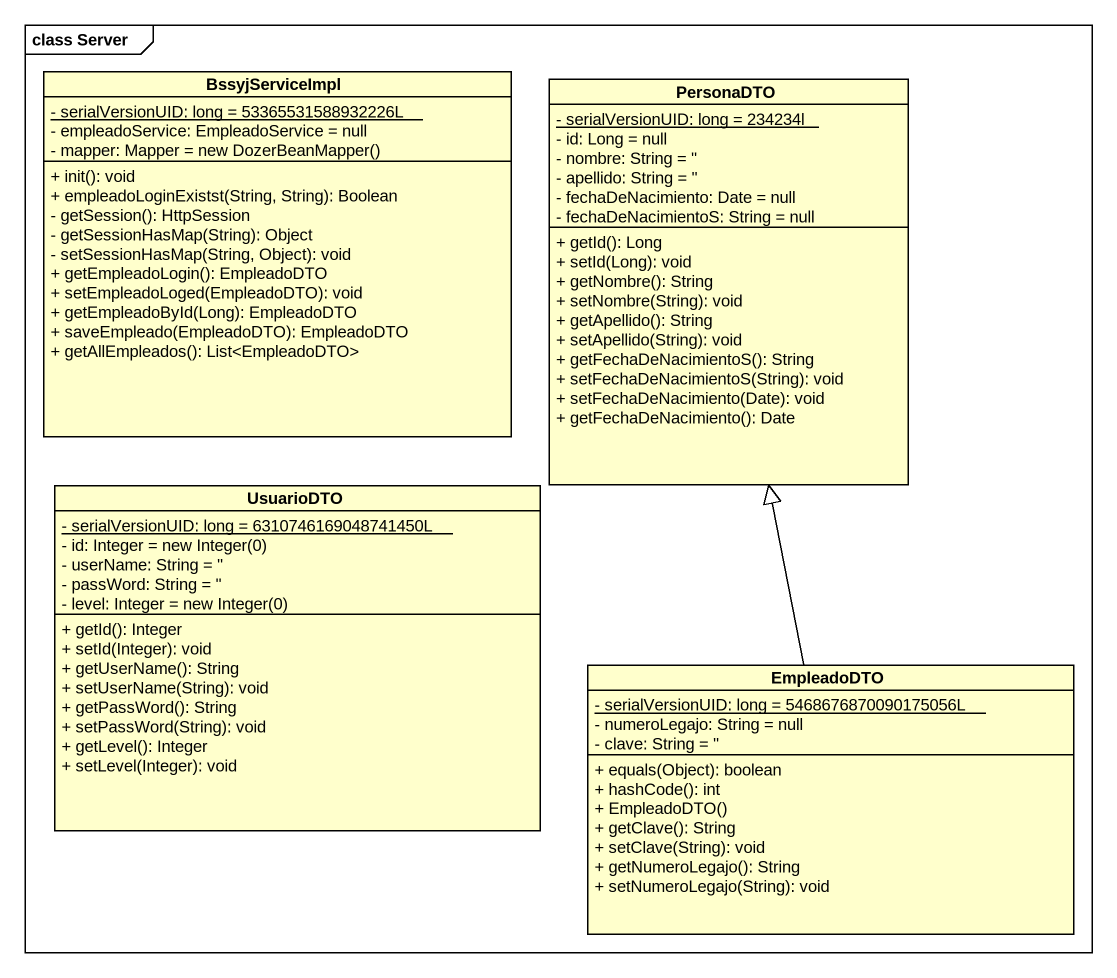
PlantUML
@startuml
mainframe class Server
hide circle
hide empty members
skinparam classAttributeIconSize 0
class BssyjServiceImpl {
  {static} - serialVersionUID: long = 53365531588932226L
  - empleadoService: EmpleadoService = null
  {field} - mapper: Mapper = new DozerBeanMapper()
  + init(): void
  + empleadoLoginExistst(String, String): Boolean
  - getSession(): HttpSession
  - getSessionHasMap(String): Object
  - setSessionHasMap(String, Object): void
  + getEmpleadoLogin(): EmpleadoDTO
  + setEmpleadoLoged(EmpleadoDTO): void
  + getEmpleadoById(Long): EmpleadoDTO
  + saveEmpleado(EmpleadoDTO): EmpleadoDTO
  + getAllEmpleados(): List<EmpleadoDTO>
}
class PersonaDTO {
  {static} - serialVersionUID: long = 234234l
  - id: Long = null
  - nombre: String = ''
  - apellido: String = ''
  - fechaDeNacimiento: Date = null
  - fechaDeNacimientoS: String = null
  + getId(): Long
  + setId(Long): void
  + getNombre(): String
  + setNombre(String): void
  + getApellido(): String
  + setApellido(String): void
  + getFechaDeNacimientoS(): String
  + setFechaDeNacimientoS(String): void
  + setFechaDeNacimiento(Date): void
  + getFechaDeNacimiento(): Date
}
class UsuarioDTO {
  {static} - serialVersionUID: long = 6310746169048741450L
  {field} - id: Integer = new Integer(0)
  - userName: String = ''
  - passWord: String = ''
  {field} - level: Integer = new Integer(0)
  + getId(): Integer
  + setId(Integer): void
  + getUserName(): String
  + setUserName(String): void
  + getPassWord(): String
  + setPassWord(String): void
  + getLevel(): Integer
  + setLevel(Integer): void
}
class EmpleadoDTO {
  {static} - serialVersionUID: long = 5468676870090175056L
  - numeroLegajo: String = null
  - clave: String = ''
  + equals(Object): boolean
  + hashCode(): int
  + EmpleadoDTO()
  + getClave(): String
  + setClave(String): void
  + getNumeroLegajo(): String
  + setNumeroLegajo(String): void
}
EmpleadoDTO -up-|> PersonaDTO
@enduml
